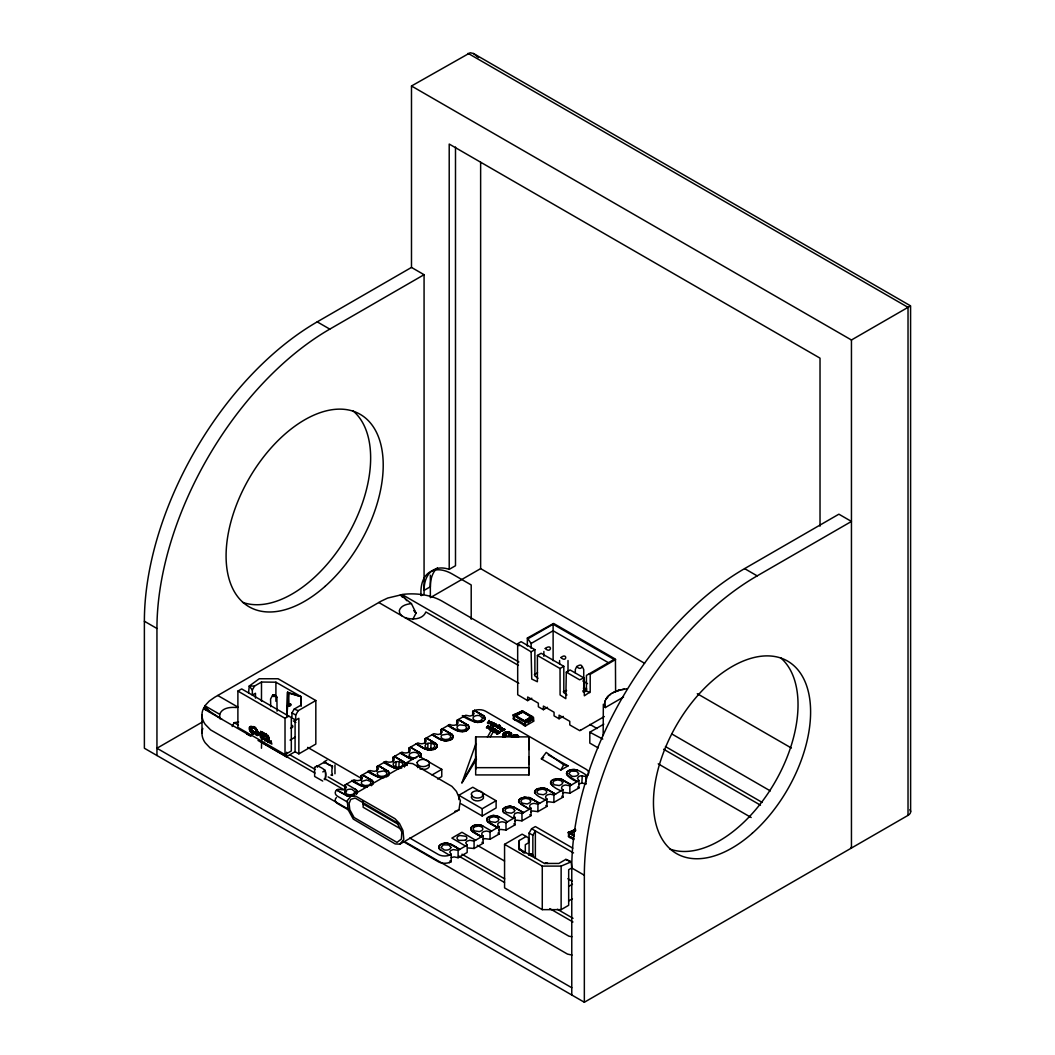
<?xml version="1.0" encoding="UTF-8"?>
<svg xmlns="http://www.w3.org/2000/svg" width="1055" height="1055" viewBox="0 0 1055 1055"><rect width="100%" height="100%" fill="white"/><g stroke="black" fill="none" stroke-linecap="round" stroke-linejoin="round"><path stroke-width="1.5" d="M261.482 701.259L261.495 682.031L275.909 682.203L301.229 696.722L301.163 706.283M275.909 701.311L275.909 682.203M286.868 705.94L290.125 705.531L290.125 703.87L290.125 705.531L286.868 705.94L288.292 704.925A1.49 0.857 0 0 1 290.125 703.87M314.601 767.486L314.641 776.454L322.725 781.043M357.302 791.619L357.302 792.529L356.379 789.852L346.554 784.089M389.229 774.093L388.306 771.416L378.481 765.732L388.306 771.416L389.229 773.117L388.2 775.794L389.229 774.093L388.2 775.728M440.885 850.238C438.273 849.183 438.3 845.49 440.885 844.435C447.439 840.69 454.243 846.202 459.677 849.407L467.167 845.081L465.717 842.826L466.943 841.152L469.831 840.281L474.077 841.099L481.555 836.773C478.614 834.822 465.928 830.667 472.943 825.933A7.016 4.049 0 0 1 477.124 824.759L481.647 825.366L491.617 831.05L497.525 827.555C494.571 825.603 481.898 821.463 488.913 816.715M470.807 829.388L470.807 828.492A7.016 4.049 0 0 1 476.992 824.904L482.874 825.999M475.673 769.477L475.673 736.878L529.003 736.878L529.003 749.577M482.874 721.277L477.124 722.438L483.005 721.198A7.016 4.049 0 0 0 485.01 718.785L485.01 718.336M486.764 820.17L486.764 819.273A7.016 4.049 0 0 1 488.781 816.86M508.932 806.482A7.016 4.049 0 0 0 502.734 810.055L503.09 811.849L503.09 809.093L504.87 807.497A7.016 4.049 0 0 1 509.051 806.337L513.574 806.93L523.544 812.614L529.452 809.198L519.047 802.552L519.047 799.875L520.708 798.345M531.799 698.239L527.658 700.625L517.715 694.744L517.662 643.761L521.065 641.664L534.885 649.643L534.898 675.925L537.997 678.273M518.704 801.747L518.704 800.837A7.016 4.049 0 0 1 520.708 798.424L522.067 797.712M531.905 716.279L523.86 721.422L532.023 716.424L523.227 711.268L515.051 716.055L523.86 721.422M527.342 646.016L527.355 638.038L553.585 623.439L615.434 659.138L615.606 692.106M475.673 748.72L475.673 774.924L529.003 774.924L529.003 736.878M553.994 779.355L561.313 779.157L571.428 784.96L569.858 785.79L565.559 784.986L563.291 785.579L561.682 787.056L561.629 788.652L562.948 789.786L553.901 795.008L550.446 794.191L547.334 794.797L545.712 796.274L545.672 797.87L546.978 799.004L545.409 799.914C542.494 798.319 530.177 793.677 536.678 789.206M561.379 790.762C557.37 789.839 545.105 782.876 553.994 779.276M583.283 692.08L586.422 689.719L586.435 675.411L614.089 659.441L553.123 624.244L553.123 660.654M615.593 659.52L590.207 674.316L590.193 691.856L584.338 695.812L583.916 677.943L570.082 669.965L566.311 672.141L565.81 698.687L560.086 694.968L560.034 668.514L537.404 655.445L537.377 681.754L531.746 679.038L531.113 651.819L517.662 643.761M587.49 775.438C585.05 778.049 581.16 774.001 578.377 776.902L577.467 778.313L578.918 780.568L577.336 781.478C571.81 780.252 560.271 772.352 571.375 769.662M603.341 704.239L603.157 735.52M910.623 811.743L910.584 305.871L473.524 53.528L470.214 52.75L411.49 85.996L411.49 267.429L317.212 321.867A244.43 141.119 -60 0 0 144.377 621.237L144.377 748.246L584.338 1002.25L908.025 815.37A8.888 5.13 0 0 0 909.898 809.699M531.113 648.271L531.113 643.471L527.355 638.038M499.635 728.425L501.376 727.449L499.899 728.24C501.929 726.407 502.22 729.242 501.718 727.845M517.675 713.971L513.165 714.894L515.051 715.264L514.128 715.211L513.482 719.075L514.128 715.211L522.594 710.912L521.526 711.176L532.999 717.993L533.593 721.251L525.43 725.959L513.482 719.075L513.482 715.435L515.051 715.264L525.113 721.066L525.43 725.959C523.161 723.4 518.467 718.917 515.684 720.341L514.682 720.117L513.165 714.894L522.594 710.912M573.907 834.953L570.135 832.777L568.566 832.962L568.566 836.589L569.212 832.725L575.371 829.362M286.696 716.042L287.54 692.186L301.229 696.722L301.137 705.043L294.24 709.079L291.945 712.863L291.945 717.954L295.703 720.13L298.855 718.31L298.855 753.877L295.084 751.701L286.287 756.778L258 740.452M526.155 836.47L519.258 840.492L519.166 848.774L524.137 852.836L519.166 848.774L544.472 863.452L558.886 863.438L565.836 859.39L571.151 861.843L571.81 867.909L568.671 869.729L568.671 905.296L561.128 909.647L542.27 909.647L504.567 887.875L504.567 844.33L522.159 834.162L528.45 837.802L528.45 842.879L525.311 844.686L525.311 852.783M254.585 728.082L252.87 728.029C253.358 726.908 258.739 731.392 257.684 734.359C251.842 734.346 263.381 736.746 257.394 731.01L255.956 728.201A4.325 2.492 60 0 0 253.82 726.697L252.527 726.724C248.624 725.22 248.545 730.35 251.288 732.487C252.237 735.731 256.497 732.922 255.745 731.735L253.648 731.827L253.121 730.97A2.15 1.24 60 0 0 252.211 730.377L251.09 730.904L251.565 730.403M505.108 734.175L506.229 733.225L505.332 733.634L505.925 735.375L505.015 737.049L505.015 736.377C504.923 734.161 506.901 731.405 510.251 734.069C514.444 733.265 503.908 729.849 503.314 733.7L503.116 737.168L503.354 734.887M332.338 767.552L332.536 766.233L331.23 765.653A19.887 11.486 0 0 1 325.257 762.198L324.544 761.565L326.852 760.246M251.974 731.867C254.426 733.278 250.774 731.273 253.095 732.526L252.29 731.55M261.455 748.246L261.877 731.867M250.826 730.442L250.668 727.739L252.501 728.609L251.235 727.66L250.193 729.045L251.156 730.864M499.055 727.04C501.929 726.671 498.883 727.976 499.041 726.935L499.371 727.568M262.26 732.381C265.412 732.302 259.24 733.502 263.499 734.887C261.772 735.071 261.93 731.352 263.499 733.225M398.882 767.46L399.133 761.525L396.073 761.75A4.919 2.849 0 0 0 393.225 764.783A4.919 2.849 0 0 0 397.537 767.17L400.729 766.787L402.944 765.007L402.324 762.936L399.133 761.525M430.809 749.024L431.06 743.089L428 743.327A4.919 2.849 0 0 0 425.152 746.36A4.919 2.849 0 0 0 429.464 748.747L432.656 748.364L434.871 746.571L434.251 744.5L431.06 743.089M499.648 725.378L494.953 726.262L499.978 725.458L498.29 725.669L496.997 727.449M436.084 748.14L437.126 745.463L436.229 743.801L426.365 738.078L436.229 743.801L437.126 745.463M452.054 738.922L453.083 736.245L452.16 734.544L442.335 728.794L452.16 734.544L453.083 736.245M458.213 731.062L448.243 725.378C452.173 729.638 466.587 736.205 469.053 727.027L468.13 725.339L458.305 719.576L468.13 725.339L469.053 727.027M253.991 733.568L252.448 734.056L249.692 730.231L249.402 727.264L251.143 726.539M314.838 767.183L317.12 765.851L318.333 766.207M263.038 737.181C262.418 736.258 262.299 739.159 263.051 738.658M389.176 774.37L388.873 772.3L387.211 770.77M426.286 749.498L416.316 743.815C421.196 747.784 431.97 754.048 437.06 746.729L436.77 744.645L435.108 743.116M442.243 740.28L432.273 734.596C437.271 738.566 447.821 744.817 453.03 737.511L452.74 735.427L451.078 733.898M465.677 731.062L468.987 728.293L468.697 726.209L467.035 724.693M614.999 691.724L620.854 689.746C613.021 691.262 601.812 698.041 605.372 707.509L623.545 697.012M395.783 767.724L396.073 761.75M427.776 747.797L428 743.327M578.984 783.852L581.859 783.153L582.241 775.689M264.845 738.21L265.082 741.006L266.308 739.054M262.998 738.091L262.313 738.474L262.405 737.577M497.604 730.851C494.663 728.214 499.041 733.462 494.439 732.065C491.129 731.221 498.646 734.175 497.604 730.772M286.855 715.949L288.648 693.122L287.54 692.186L287.54 706.468M286.287 756.778L286.657 752.202M498.619 726.684C496.905 729.612 500.756 727 498.725 728.187M263.499 734.887L262.247 734.491M497.683 731.695L497.749 731.023L497.076 732.157M248.571 692.911L249.231 686.067L259.253 678.761L278.111 678.761L315.827 700.533L315.827 744.078L298.855 753.877M515.328 737.155L514.392 736.588L515.051 735.863C515.499 736.522 513.073 736.522 516.225 735.968M263.803 738.421C265.108 741.546 263.394 735.361 264.7 739.291M576.703 666.562C582.334 672.628 584.694 661.182 576.703 666.562L575.318 669.516L575.305 672.813M503.209 737.142L503.749 735.506M458.951 809.923L460.362 800.626L456.446 791.408L451.922 786.371L412.637 763.596L408.14 763.161L351.17 795.945L347.253 800.64L348.084 809.594L353.28 819.076L395.19 843.934L399.871 844.158L458.951 809.923L454.916 811.295M267.047 736.772C263.605 728.28 269.909 739.661 265.412 736.469L265.412 734.003L265.478 736.43L266.889 736.904M438.88 847.824L438.88 846.914A7.016 4.049 0 0 1 440.885 844.501C447.373 840.716 454.454 846.07 459.677 849.473L458.107 850.317L453.136 849.552L450.656 850.647L449.747 852.044L451.197 854.299L451.197 861.711L449.1 862.594M534.661 792.529L534.661 791.619A7.016 4.049 0 0 1 540.859 788.045M550.631 783.311L550.631 782.401A7.016 4.049 0 0 1 552.635 779.988L552.767 779.843M566.588 774.093L566.588 773.183A7.016 4.049 0 0 1 568.605 770.77M331.23 774.937A19.887 11.486 0 0 0 332.048 775.227L332.378 775.122A19.887 11.473 -60 0 1 332.365 766.629L332.048 766.088A19.887 11.473 0 0 1 324.769 761.881L317.199 766.246A19.887 11.473 -60 0 1 317.357 766.906M516.502 736.1L516.686 736.852L516.225 735.889M324.162 762.831L324.558 761.565M373.259 783.311L372.916 784.195L372.375 780.674L362.511 774.95L372.375 780.674L373.206 783.588L372.916 781.518L371.255 779.988M437.06 746.729L437.126 745.529M453.03 737.511L453.083 736.311M468.987 728.293L469.053 727.106M269.553 742.351C267.126 734.372 271.979 745.028 268.089 741.916L268.141 739.41M266.796 736.509C265.438 732.434 267.904 736.983 265.689 736.35L265.755 734.412M269.473 741.955C268.102 737.88 270.568 742.43 268.352 741.797L268.418 739.858M518.506 736.113L518.533 736.931L517.715 735.256M421.156 755.657L420.127 757.358L420.998 754.114L419.824 752.703L410.408 747.217L419.824 752.703L421.156 754.747L420.127 757.292M253.991 733.726L254.084 733.001M251.894 732.13L252.659 731.695M417.266 764.743L417.701 767.631M503.275 734.267L504.422 732.618L503.314 733.7M501.27 727.449C505.002 729.045 498.738 729.612 499.529 728.491M490.68 724.785L490.193 723.229M489.019 728.346L490.535 730.165C497.498 725.167 490.47 732.579 489.045 729.031M356.946 793.334L356.26 794.151A7.016 4.049 0 0 0 356.946 793.413L357.381 791.896M439.223 848.708L439.223 845.965M470.728 828.966L471.15 827.529M486.685 819.748L487.12 818.311M502.734 810.965L503.09 809.093M518.612 801.312L519.047 802.552L519.047 799.875M534.582 792.107L535.017 793.334L535.017 790.657M550.552 782.889L550.974 784.116L550.974 781.438M566.509 773.671L566.944 772.22M604.845 701.984L605.254 700.612M490.456 723.941L490.971 723.189M489.691 729.229L489.652 728.319M498.514 726.869L498.514 728.187M502.642 728.57L500.571 728.293L501.903 728.029M476.53 759.152L461.945 782.85L475.673 744.355L475.673 747.876M270.528 742.377L270.95 741.349L271.306 742.746M268.643 737.313L267.865 736.931C269.566 734.953 266.572 736.456 268.722 737.63C270.199 742.021 267.192 731.3 267.838 737.129M265.623 739.977L266.031 738.896M437.126 746.439L436.084 748.074M453.083 737.221L452.054 738.856M469.053 728.003L468.011 729.638M501.6 728.926L500.004 728.728L501.811 728.873M518.308 737.247L518.216 735.638L516.198 734.768L513.271 735.375L508.734 734.57L508.259 735.665L512.625 736.865L508.259 735.665M266.242 739.093L264.911 740.531M258.871 734.768L257.249 735.625L255.798 734.557L255.851 733.832L257.71 734.346L257.618 732.355M488.927 721.66L489.335 720.499L487.384 722.886L491.92 722.055L487.977 722.781L491.67 721.844L490.39 722.121C489.217 719.655 486.79 724.759 488.927 721.66L489.929 722.24M488.149 726.288L490.667 726.737L486.988 727.673L488.241 725.392L486.395 727.779L490.918 726.948L486.988 727.607L488.241 725.392M258.66 735.203L258.726 732.948M527.803 722.912L532.656 719.325L532.656 716.714L525.746 722.161L524.164 725.603L523.227 724.693L523.86 724.337M219.862 718.771L219.704 714.314C222.025 707.76 230.452 706.903 236.439 707.562M276.898 697.21L275.078 695.021A1.49 0.857 0 0 0 273.641 694.797L272.968 696.247L275.474 695.403L276.898 697.21L277.069 711.189M232.179 726.513L234.157 722.662L238.628 721.963M412.742 619.496L416.039 613.087L411.424 603.631L400.399 594.835L402.483 597.275M560.785 770.071L563.7 764.769L568.065 765.877L560.785 770.071L541.36 758.862L546.213 752.426L563.7 764.769M255.481 698.133L255.481 693.267L252.343 695.087L252.343 690.01L254.545 686.053L261.495 682.031M272.586 695.403L270.581 698.99L270.726 706.665M461.945 782.85L476.306 757.134M487.463 737.142L493.054 727.132M263.776 739.041L264.462 739.7M295.703 720.13L295.703 715.039L298.222 710.688L315.827 700.533M529.082 855.341L529.082 833.081L531.588 828.729L535.36 826.553L572.799 848.154M532.854 856.489L532.854 835.257L535.36 830.905L535.36 858.322M269.816 742.021L269.104 742.443M490.245 736.852L495.388 728.491M605.887 699.254L608.287 696.115L606.757 697.869M499.477 732.275L498.395 731.471L500.202 732.302L497.222 734.029L499.477 732.21L498.395 731.471L499.477 732.275L497.222 734.029M501.798 729.704L503.209 730.126L502.14 729.506M500.426 730.416L501.956 731.3L504.936 729.506L503.354 728.662L504.936 729.506M489.019 728.412L490.404 727.488L493.516 728.372L490.404 727.488L489.204 728.187M489.151 721.396L489.23 720.512M472.231 795.378L471.282 797.158C472.627 801.985 480.579 801.866 483.375 798.424L483.441 796.274L482.293 795.008M399.871 844.158L403.801 839.463L402.97 830.509L399.476 823.48L394.979 818.72L355.693 796.129L351.17 795.945M575.621 830.338L570.135 833.569L573.907 836.035M505.464 735.863L505.015 736.377L505.925 735.454M563.225 716.385L559.084 718.771L559.084 715.145L569.779 721.317L569.779 724.943L579.696 730.64L580.672 729.994M494.953 725.365L493.542 724.943L494.953 725.365C497.775 724.798 492.751 723.084 495.956 724.785M492.711 729.651L493.608 730.442L492.54 729.823L494.953 729.664L491.854 730.535M494.149 729.203L494.953 729.598C491.287 727.436 498.145 730.864 494.492 729.005M495.731 724.258L496.681 724.732C490.496 722.24 502.035 725.273 493.7 726.526L492.158 725.642L494.61 725.55M495.679 729.625L492.698 731.418L491.168 730.535L493.608 730.442M336.4 790.274C338.576 787.373 342.361 791.514 345.209 788.929L346.422 787.254L344.985 784.999L354.032 779.777L355.733 780.436A4.932 2.849 0 0 0 362.353 777.324L360.942 775.781L369.989 770.559L374.261 771.363L376.556 770.757L378.178 769.293L378.218 767.697L376.912 766.563L385.959 761.341L387.66 762A4.932 2.849 0 0 0 394.016 760.352L394.188 758.505L392.869 757.345L401.929 752.123L403.63 752.782A4.932 2.849 0 0 0 409.986 751.134L410.144 749.287L408.839 748.127L417.886 742.905L419.587 743.564A4.932 2.849 0 0 0 425.943 741.916L426.115 740.069L424.796 738.909L433.856 733.687L438.115 734.491L440.423 733.898L442.032 732.421L442.071 730.825L440.766 729.691L449.812 724.469L451.527 725.128A4.932 2.849 0 0 0 457.87 723.493L458.068 721.646L456.723 720.473L465.783 715.25L469.95 716.068L472.93 715.198L474.143 713.523L472.693 711.255L474.79 710.371M266.836 736.403L265.755 736.311M269.513 741.836L268.418 741.757M496.773 731.867L497.208 731.273M405.806 765.152L408.14 763.161M324.597 761.815L324.452 762.053A19.887 11.473 -60 0 0 324.294 762.91M608.999 695.469L610.423 694.335M251.736 726.803L252.527 726.724L250.576 726.473M490.193 723.295L493.12 722.82M489.757 727.818L490.404 727.488L489.56 727.924M497.142 730.996L496.193 732.144L493.371 731.722L493.951 732.196M490.179 727.976L489.454 728.82M371.255 785.724L372.23 784.933M498.619 726.75L500.571 727.066M500.452 729.045L499.543 728.82M514.194 734.913L513.271 735.454L517.148 735.071M521.526 711.176L532.999 717.993L525.627 722.438L524.48 721.791L525.113 721.066M322.804 771.917L325.098 770.546L324.307 769.649M156.944 755.499L156.944 628.49A244.43 141.119 -60 0 1 329.793 329.12L424.07 274.696L424.07 594.018L421.314 595.613M237.889 691.091L241.661 688.915L291.312 717.585L291.312 750.975L285.021 754.602L237.889 727.383L237.889 691.091L285.021 718.31L288.793 716.134M437.429 567.907A44.442 25.663 60 0 0 430.348 586.765L424.07 590.391A44.442 25.663 60 0 1 449.206 569.357L455.496 565.731L455.496 147.027M411.49 85.996L851.451 340L910.399 305.976M202.547 721.91L156.944 748.246L571.77 987.731M644.565 663.265L480.632 568.619L430.348 597.644L430.348 575.239M275.078 695.021L272.968 696.247L272.968 695.021L274.313 695.377L273.641 694.797M253.648 731.827L253.121 730.97M255.679 731.774L256.154 732.961M256.484 730.508L256.708 731.484M260.638 733.713L261.825 734.32L260.638 731.247L260.638 733.713L261.759 734.359M265.029 733.99L264.146 733.555L265.016 736.232L263.869 735.572L263.869 733.12L265.029 733.713M260.915 735.599C263.473 736.68 258.501 733.357 260.638 737.616L261.838 738.236L260.915 737.485C260.334 735.678 262.959 737.959 260.967 736.35L260.967 735.559L261.732 736.073M260.915 736.377L261.732 737.063M268.669 737.669L269.183 738.645M266.81 739.001L267.693 739.436L266.533 738.553L266.533 741.019L267.746 741.639L266.81 740.9C266.137 739.093 268.88 741.362 266.875 739.753L266.875 738.962L267.627 739.476M266.81 739.792L267.64 740.478M268.089 741.916L269.342 742.404M271.043 741.164L271.847 744.092L269.935 742.984L271.109 741.124M290.059 740.083L295.084 737.181M528.291 638.578L553.123 624.244M531.113 643.471L553.123 630.771L608.432 662.711M531.113 651.819L534.885 649.643M537.404 655.445L541.175 653.269L563.805 666.338L563.818 692.634L566.944 694.981M534.344 674.633L537.562 672.774M346.554 791.487L344.985 792.397L344.985 784.999M560.034 668.514L563.805 666.338M404.527 766.8L404.527 763.899L418.439 755.868L441.768 769.346L441.768 776.599L437.601 779.012M571.77 994.997L571.77 867.988A244.43 141.119 -60 0 1 744.606 568.619L838.883 514.181L851.451 521.447L757.173 575.872A244.43 141.119 -60 0 0 584.338 875.241L584.338 1002.25M450.947 739.713L449.72 740.28M490.522 724.06L491.485 724.851L493.358 723.202M491.525 725.273C497.973 720.578 492.461 726.737 490.68 724.719M489.52 728.952C492.118 731.207 493.476 726.288 489.968 728.148M515.051 716.345L523.227 711.637L532.023 716.714M497.34 727.594L499.2 728.056M493.766 731.484L494.874 732.526M496.76 730.653L495.784 730.324L496.654 730.245M566.627 690.471L563.251 691.777M498.29 731.59L500.202 732.302L497.116 733.898L500.202 732.302M501.916 730.878L504.211 729.48L503.169 728.675L504.211 729.48M527.658 700.625L527.658 696.999L538.353 703.171L538.353 706.797L543.378 709.698L547.505 707.312M432.036 774.963L441.768 769.346M458.872 799.624L458.872 795.272L472.772 787.241L496.114 800.719L496.114 807.972L482.201 816.003L461.009 803.765M580.224 730.469L604.278 716.569M541.36 758.862L543.576 757.582M548.284 754.866L568.065 765.877M598.185 747.929L589.811 743.102L589.811 732.223L603.816 724.139M458.872 795.272L482.201 808.75L496.114 800.719M451.197 854.299L449.1 855.341M491.617 831.05L490.034 831.881L486.579 831.05L483.467 831.67L481.858 833.147L481.819 834.729L483.124 835.877L481.555 836.773L471.15 830.272M523.544 812.535L521.974 813.445L517.728 812.627L514.853 813.497L513.745 816.306L515.051 817.44L506.004 822.663L502.549 821.832A4.734 2.73 0 0 0 497.828 823.929L497.775 825.511L499.094 826.658L497.525 827.555L487.12 821.067M529.452 809.132L531.021 808.222L529.702 807.088L529.755 805.492A4.734 2.73 0 0 1 534.476 803.396L537.931 804.227L539.501 803.317L529.373 797.58L522.067 797.778M545.409 799.98L539.501 803.396L529.373 797.58L539.501 803.317M451.263 857.596L454.151 856.884L458.107 857.715L467.167 852.493L467.167 845.081M468.275 847.956L474.077 848.497L483.124 843.275L483.124 835.877M482.768 839.477A4.919 2.849 0 0 1 484.786 838.633L490.034 839.279L499.094 834.057L499.094 826.658M498.725 830.259A4.919 2.849 0 0 1 500.743 829.415L506.004 830.061L515.051 824.839L515.051 817.44M514.695 821.041A4.919 2.849 0 0 1 516.713 820.197L521.974 820.843L531.021 815.621L531.021 808.222M530.652 811.836A4.919 2.849 0 0 1 532.67 810.979L537.931 811.625L546.978 806.402L546.978 799.004M546.622 802.618A4.919 2.849 0 0 1 548.64 801.76L553.901 802.42L562.948 797.184L562.948 789.786M562.579 793.4A4.932 2.849 0 0 1 564.689 792.529L569.858 793.202L578.918 787.966L578.918 780.568M581.859 783.153L586.079 783.839M575.582 829.388L568.249 832.408L570.135 832.777L569.212 832.725L568.566 836.589L573.867 839.648M570.135 833.859L575.582 830.72M573.907 838.58L571.388 837.129L569.753 837.644L568.249 832.408L572.746 831.485M568.671 886.424L572.443 884.248M568.671 900.93L572.443 898.755M583.916 677.943L579.617 679.816L566.311 672.141M530.138 720.75L532.656 719.325M317.12 765.93L317.239 766.84M496.008 732.13L497.248 731.445M612.019 693.28L613.773 692.304M451.078 739.568L443.667 740.676M435.108 748.786L433.75 749.498M481.647 721.844L483.005 721.132A7.016 4.049 0 0 0 485.01 717.809L484.1 716.121L474.407 710.503L484.1 716.121L485.01 717.809M490.76 722.926L492.659 722.701L491.168 722.767M385.866 777.139L387.093 776.572M569.964 770.137L568.724 770.704C575.12 767.025 582.017 772.405 587.253 775.662A8.888 5.13 0 0 0 586.079 769.253L485.511 711.189A8.888 5.13 0 0 0 474.407 710.503L484.1 716.121M488.913 816.781C495.388 812.996 502.272 818.601 507.574 821.832M441.016 844.435L442.243 843.868M498.738 726.671L500.202 726.644L499.437 726.539M504.567 844.33L542.27 866.102L561.128 866.102L571.151 861.843L565.836 859.39M466.917 730.495L459.624 731.458M434.976 748.931L427.697 749.881M252.396 726.803L253.82 726.697M491.168 723.163L493.358 723.282M317.239 766.075L317.515 766.062A19.887 11.473 0 0 1 324.808 770.269L325.125 770.809A19.887 11.473 -60 0 1 325.125 779.236L324.808 779.408A19.887 11.473 0 0 0 324.307 778.946M498.29 725.669L499.635 725.748M513.706 735.203L515.077 734.847M617.702 690.669L626.762 688.744M354.401 795.325L349.403 796.169L353.926 795.576M400.412 768.317L401.823 767.921M251.341 730.522L252.211 730.377M507.099 731.867L505.279 732.315L509.249 732.157L511.583 733.594M490.509 727.924L491.551 727.871M490.179 727.66L491.116 727.541M497.525 725.906L495.336 726.486M556.948 778.748L555.418 778.959L558.517 778.748M525.021 797.184L523.478 797.395L526.59 797.184M493.7 815.502L491.551 815.752L498.699 816.715M498.369 725.405L499.437 725.326M622.081 689.469L624.402 689.047M411.424 603.631C406.742 604.067 400.834 605.544 399.304 610.634L399.713 613.298L401.665 615.711M495.494 732.579L496.457 732.434M400.412 768.251C392.882 770.981 370.727 753.415 394.346 767.921M384.442 777.469C376.912 780.186 354.757 762.633 378.389 777.139M474.17 721.844L475.594 722.24C447.162 706.257 472.152 724.574 480.223 722.161M506.743 733.093L507.363 733.04A2.308 1.332 0 0 1 508.945 733.37M506.215 732.078L509.249 732.157M416.685 757.582L412.927 757.938L410.21 756.91L409.063 755.248L410.065 753.468C412.756 751.78 417.635 751.648 419.033 755.037M545.87 788.626L555.471 794.178L545.87 788.626L540.978 787.966L545.87 788.626L555.471 794.099M477.124 824.839L479.313 824.799M445.197 843.275L447.386 843.235M491.828 722.965L492.553 722.978M511.253 806.376L509.051 806.402L513.574 806.996L523.544 812.614M572.905 769.543L577.428 770.058M254.545 686.053L249.231 686.067L252.343 690.01M476.425 744.131L475.673 744.131L475.673 736.878M475.673 767.671L529.003 767.671L529.003 774.924M363.843 786.753L366.942 786.951C359.201 787.597 339.552 772.497 362.419 786.357M493.094 815.621L494.663 815.621M384.389 762.238L394.069 767.763L398.869 768.449L395.77 768.317M368.419 771.456L378.099 776.968L382.912 777.667L379.8 777.535M540.978 787.9L543.167 787.927M494.439 732.421L495.969 732.5M350.985 796.169L346.462 795.576L336.637 790.05A8.888 5.13 0 0 0 337.811 796.459L347.754 802.209M448.243 725.378L456.986 730.495L462.736 731.656M432.273 734.596L441.016 739.713L446.766 740.874M416.316 743.815L425.046 748.931L430.809 750.092M352.462 780.674L362.102 786.173L366.942 786.951M262.682 732.368L261.917 733.067L262.55 734.728M515.776 734.821L516.488 734.9M411.727 759.099L413.27 759.31L409.089 758.149L400.346 753.033L410.316 758.703M262.985 737.854L262.497 736.852M574.487 769.543L577.428 770.137M542.547 787.966L544.09 788.177M510.62 806.402L513.574 806.93M478.693 824.839L481.647 825.366M446.766 843.275L448.296 843.473M510.791 734.148L510 734.003M533.514 856.238L531.707 854.062L530.256 853.838L530.256 855.5A1.49 0.857 0 0 0 532.089 854.444L533.514 856.238L530.256 853.838L532.089 854.444M253.121 726.605L255.139 727.488L257.064 730.1M263.433 734.926L262.128 733.528L263.262 732.974M582.703 690.933L585.921 691.526M571.863 936.774L568.856 936.167L404.724 841.666M289.492 703.962L291.035 704.278A1.49 0.857 0 0 1 288.688 705.307M571.955 955.065L567.498 954.102L210.011 747.876L205.263 742.852A43.084 24.872 0 0 1 202.811 728.477M510.607 734.161L509.934 733.95M420.022 768.99L424.98 769.319A6.198 3.574 0 0 0 429.332 766.194L429.121 764.941M491.656 727.594L493.516 728.438M412.65 759.204L400.346 753.033M404.935 617.61C411.846 619.984 422.686 619.799 425.864 611.966L518.427 665.402M560.047 778.959L571.428 784.96L577.336 781.544L566.944 774.977M528.12 797.395L530.771 798.345M496.193 815.818L498.844 816.781M346.462 795.576L347.873 795.971L336.637 789.971M301.229 696.722L288.648 693.122L288.978 704.305M497.749 727.937L497.696 727.317M583.455 688.361L586.567 689.284M583.56 687.873L586.659 688.862M288.292 704.925L290.125 705.531M331.23 775.082L332.457 775.438L332.338 774.449M500.123 728.438L501.349 728.886M262.194 736.852L263.262 737.551L262.985 738.975M294.24 709.079L298.222 710.688M492.329 725.471L493.661 726.038L495.402 724.455M251.881 730.337L253.451 731.352M509.249 732.223L511.398 733.898L508.484 733.12M493.12 722.754L494.505 723.559L493.687 723.005M545.501 788.573L546.727 789.127M449.72 843.868L459.677 849.473M253.978 727.831L255.521 728.86M473.524 53.528L478.482 57.537M492.751 725.985L493.7 726.526M491.511 730.733L492.698 731.418M589.811 732.223L602.761 739.067M562.697 779.922L561.313 779.157L571.428 784.88M493.714 724.772L494.795 725.378M468.064 53.343L908.025 307.348L908.025 815.37M411.49 267.429L424.07 274.696M317.212 321.867L329.793 329.12M744.606 568.619L757.173 575.872M697.302 693.715L791.395 748.035M589.257 673.776L590.207 674.316M582.848 680.963L587.49 683.64M850.673 847.574L851.451 848.035L851.451 340M518.849 661.933L402.113 594.532L406.755 600.717M665.415 746.544L762.224 802.433M663.661 749.261L760.484 805.163M378.798 602.51L518.783 683.337M589.93 724.416L597.09 728.543M658.228 763.846L751.173 817.506M559.084 718.771L554.06 715.87L554.06 712.244L543.378 706.072L543.378 709.698M522.594 711.268L521.658 710.727L521.658 713.14M532.656 717.07L533.593 717.624L533.593 721.251M515.183 715.91L523.86 720.921M525.746 722.161L514.431 715.62M524.48 721.791L525.43 722.332L525.43 725.959M514.115 718.706L516.317 719.972M510.106 732.552L511.543 733.462M491.485 724.851L490.68 724.271M487.938 726.552L488.94 727.132M520.708 804.161L529.452 809.198M570.254 833.424L573.973 835.573M569.186 836.219L571.388 837.499M513.482 818.416L503.763 812.587M531.588 828.729L573.538 852.941M529.082 833.081L532.854 835.257M394.438 756.514L404.302 762.238L405.186 763.899L404.302 762.238L394.438 756.435L404.302 762.238M404.527 763.899L407.283 765.482M144.377 621.237L156.944 628.49M571.77 867.988L584.338 875.241M497.525 827.634L487.634 821.713M291.945 712.863L295.703 715.039M567.893 878.71L572.126 881.162M293.303 720.908L295.888 722.398M481.555 836.852L471.664 830.931M475.647 840.255L461.945 832.276L451.883 838.079L465.585 846.07M217.765 695.482L237.942 707.127M307.651 747.375L362.023 778.761M477.282 845.306L504.541 861.051M265.069 736.205L263.935 735.533L263.935 733.08M219.704 714.314L205.026 705.848L209.734 712.204M234.157 722.662L238.43 725.128M289.69 754.721L315.313 769.517M328.131 776.915L345.209 786.779M461.971 854.194L504.686 878.855M557.37 909.265L573.036 918.312M203.523 708.696L249.534 735.269M263.433 743.287L314.997 773.051M324.769 778.696L343.455 789.483M458.714 856.027L504.488 882.468M549.787 908.606L572.957 921.991M246.685 733.911L250.932 736.364M397.722 823.981L363.131 804.002L363.131 801.101L363.131 807.26L401.586 829.454M409.788 838.013L438.379 854.524A8.888 5.13 0 0 0 449.483 855.196L439.909 849.46L438.801 847.402M349.06 809.62L210.604 729.902L205.263 724.416A43.084 24.872 0 0 1 202.811 710.041L205.263 705.373L209.246 701.074L214.653 697.276L381.106 601.179L387.686 598.053L403.221 594.347A43.123 24.898 0 0 1 442.137 601.179L519.205 645.726M349.139 810.266L337.811 803.725A8.888 5.13 0 0 1 336.4 797.527M402.97 841.336L438.379 861.777A8.888 5.13 0 0 0 449.483 862.463L449.483 862.528M671.903 734.003L770.361 790.934M586 690.511L589.771 692.687M458.305 719.642L468.13 725.339M442.335 728.86L452.16 734.544M378.481 765.653L388.306 771.416M426.365 737.999L436.229 743.801M362.511 774.871L372.375 780.674M450.089 843.921L450.947 844.435M325.032 770.506L325.402 771.548A19.887 11.486 -60 0 1 325.402 778.458L325.098 779.685L324.307 779.091M574.316 835.942L569.502 833.134M222.064 719.404L204.05 707.707L206.187 710.173M498.158 728.056L497.525 727.779M256.642 731.524L257.38 732.038M263.948 739.212L263.816 738.566M483.005 715.475L485.01 718.785M551.659 784.933L552.635 785.645M419.138 752.334L420.127 753.046M403.181 761.552L405.186 763.965M355.284 789.206L356.946 790.736M450.063 860.735L451.197 861.711M577.758 786.99L578.918 787.966M561.801 796.209L562.948 797.184M545.831 805.427L546.978 806.402M529.874 814.631L531.021 815.621M513.904 823.85L515.051 824.839M497.947 833.068L499.094 834.057M481.977 842.286L483.124 843.275M532.023 717.07L532.999 717.993M413.956 610.647L416.039 613.087L414.18 610.608M503.763 812.667L502.655 810.53M255.046 728.398L256.668 731.207M257.143 731.867L257.671 732.592M262.497 738.474L263.051 738.052M257.578 731.102L258.897 733.581M518.216 735.704L518.651 736.39M582.36 666.602L583.731 669.582L583.731 692.172M249.587 729.73L249.93 730.495M420.813 753.877L421.156 754.747M512.743 737.063L512.585 736.456M263.13 737.3L263.262 737.999M604.647 703.382L604.673 704.793M519.258 840.492L519.284 850.053M820.025 526.155L820.025 358.146L449.206 144.06L449.206 569.357M585.828 776.572L585.828 783.984M569.858 785.79L569.858 793.202M568.012 660.509L568.012 671.811M561.128 866.102L561.128 909.647M559.585 660.509L559.585 663.74M553.901 795.008L553.901 802.42M543.879 651.436L543.879 656.276M542.27 866.102L542.27 909.647M537.931 804.227L537.931 811.625M529.003 756.831L529.003 764.506M521.974 813.445L521.974 820.843M506.004 822.663L506.004 830.061M490.034 831.881L490.034 839.279M482.201 808.75L482.201 816.003M480.632 162.299L480.632 568.619M474.077 841.099L474.077 848.497M472.693 711.255L472.693 715.699M471.203 619.245L471.203 584.945L452.344 574.065A44.442 25.663 60 0 0 420.919 592.211L420.919 595.429M458.107 850.317L458.107 857.715M456.723 720.473L456.723 724.917M440.766 729.691L440.766 734.135M424.796 738.909L424.796 743.353M408.839 748.127L408.839 752.571M392.869 757.345L392.869 761.789M376.912 766.563L376.912 771.007M360.942 775.781L360.942 780.225M334.963 764.954L334.963 773.803M295.084 719.378L295.084 751.701M285.021 718.31L285.021 754.602M201.993 714.894L201.993 733.331M291.945 725.207A3.112 1.794 0 0 1 290.547 728.214M529.359 855.104A1.49 0.857 0 0 1 531.707 854.062M544.921 863.518A1.49 0.857 0 0 1 547.809 863.518M275.474 695.403A1.49 0.857 0 0 1 273.641 696.458A1.49 0.857 0 0 1 272.968 695.021M353.069 410.909A111.105 64.144 -60 0 1 347.636 535.373A111.105 64.144 -60 0 1 242.558 602.326M780.463 657.661A111.105 64.144 -60 0 1 775.016 782.124A111.105 64.144 -60 0 1 669.951 849.077M417.002 762.554C417.622 767.618 425.89 767.618 428.818 764.453A6.198 3.574 0 0 0 428.501 761.183C425.31 758.585 418.993 758.558 417.002 762.554M483.678 794.204C482.57 799.308 472.706 799.321 471.269 794.362L471.572 793.307A6.198 3.574 0 0 1 476.966 790.802L481.462 791.619L483.678 794.204M401.81 832.026L401.388 839.042L396.997 842.404L354.098 817.519L349.812 809.713L349.086 803.514L350.761 799.347L355.153 798.055L396.957 822.584L401.81 832.026M560.93 657.568C567.01 663.318 567.564 652.161 560.996 657.489M545.224 648.495C551.264 654.337 552.965 643.062 545.277 648.416M361.76 781.425L361.298 783.232L362.327 784.564L365.03 785.593L368.788 785.223L371.017 783.43L370.397 781.373L366.705 779.962L361.76 781.425M498.738 819.208L498.263 821.027L495.362 822.399L490.417 821.647L488.887 819.748L490.232 817.678L493.714 816.768L497.261 817.533L498.738 819.208M530.665 800.785L530.19 802.591L527.289 803.976L522.344 803.211L520.814 801.312L522.159 799.255L525.641 798.345L529.188 799.097L530.665 800.785M450.867 847.297L450.564 848.339A4.919 2.849 0 0 1 444.234 849.961L441.003 847.389L443.351 844.857L448.863 844.989L450.867 847.297M578.588 773.566L578.272 774.607A4.919 2.849 0 0 1 571.942 776.229L568.711 773.658L571.058 771.126L576.584 771.258L578.588 773.566M514.721 810.438L514.233 811.809L511.332 813.181L506.387 812.429L504.857 810.53L506.202 808.46L509.671 807.55L512.717 808.13L514.721 810.438M355.179 791.909L352.832 794.441L349.693 794.824L346.805 794.125L345.328 792.45A4.932 2.849 0 0 1 351.948 789.338L355.179 791.909M482.9 718.165L480.539 720.71L477.401 721.092L474.526 720.38L473.049 718.719A4.932 2.849 0 0 1 479.656 715.606L482.9 718.165M562.724 782.665L561.722 784.445L559.216 785.54L554.271 784.775L552.741 782.876L554.086 780.819L557.568 779.909L561.115 780.66L562.724 782.665M474.275 826.896L472.93 828.966L474.447 830.865L479.392 831.617L481.898 830.536A4.919 2.849 0 0 0 478.456 826.039L474.275 826.896M538.129 790.037L536.784 792.094L538.314 793.993L543.259 794.758L545.765 793.663A4.919 2.849 0 0 0 542.323 789.18L538.129 790.037M404.843 765.759L404.157 766.576L404.843 765.759M497.617 725.959L496.575 727.212L497.617 725.959M386.987 774.225L384.759 776.005L381.567 776.388A4.919 2.849 0 0 1 378.138 771.904L383.875 770.902L386.354 772.154L386.987 774.225M450.841 737.353L448.612 739.146L445.434 739.529A4.919 2.849 0 0 1 441.992 735.032L447.729 734.043L450.221 735.282L450.841 737.353M466.798 728.135L464.582 729.928L461.391 730.311A4.919 2.849 0 0 1 457.079 727.924A4.919 2.849 0 0 1 459.927 724.89L465.4 725.484L466.798 728.135M491.393 722.609L490.549 723.031L491.393 722.609M465.057 840.294L459.07 840.4A4.919 2.849 0 0 1 457.052 837.789A4.919 2.849 0 0 1 459.954 835.481L465.796 836.312A4.919 2.849 0 0 1 465.057 840.294M501.956 731.221L500.518 730.284L501.956 731.3M605.372 707.496L604.792 705.571L605.372 707.509M324.98 586.448A111.105 64.144 -60 0 0 360.203 414.338A111.105 64.144 -60 0 0 228.764 530.889A111.105 64.144 -60 0 0 324.98 586.448M752.373 833.199A111.105 64.144 -60 0 0 787.584 661.089A111.105 64.144 -60 0 0 656.144 777.64A111.105 64.144 -60 0 0 752.373 833.199"/></g></svg>
